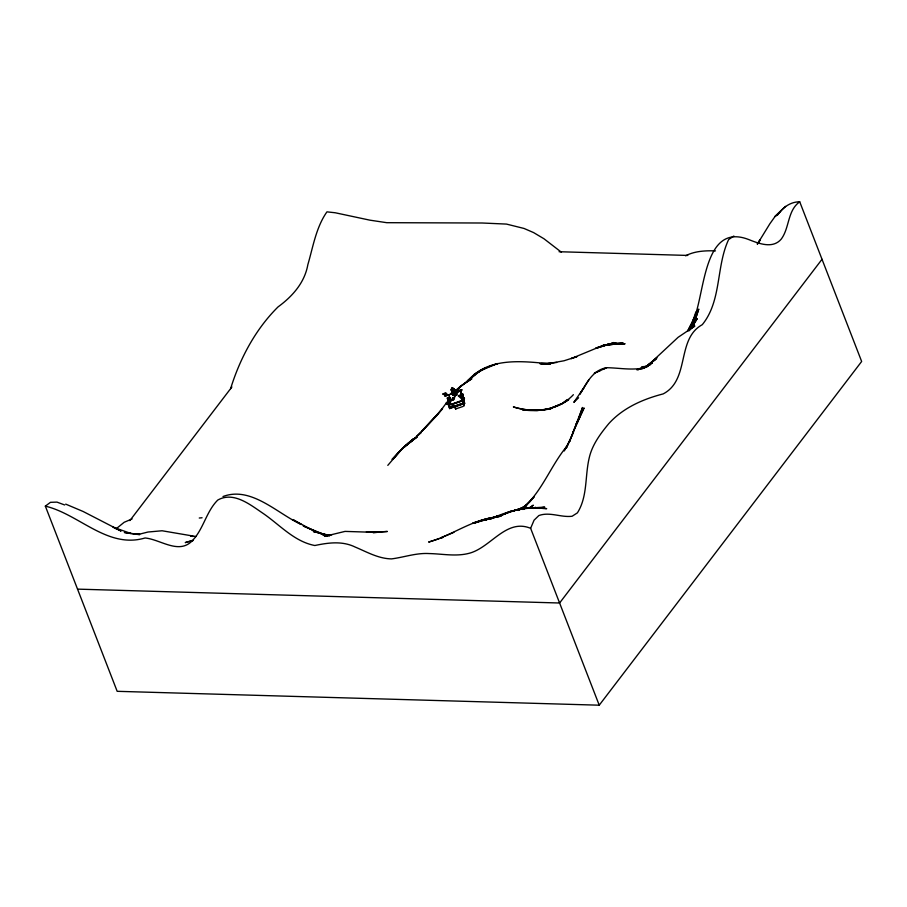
<?xml version="1.0" encoding="UTF-8"?>
<svg xmlns="http://www.w3.org/2000/svg" width="907" height="907" viewBox="0 0 907 907"><rect width="100%" height="100%" fill="white"/><g stroke="black" fill="none" stroke-linecap="round" stroke-linejoin="round"><path stroke-width="1.36" d="M451.833 392.799L451.856 391.45L453.262 391.937L451.833 392.799L454.781 396.144L456.244 394.749L454.18 393.275L452.672 393.559L454.18 393.275L452.672 394.636L452.774 393.536M452.74 397.946L453.545 398.411L454.543 397.697A9.217 5.998 -50.3 0 0 453.534 397.776A8.129 5.295 -50.3 0 0 453.035 397.867L452.74 397.946A27.72 8.367 75.2 0 0 451.607 399.851L451.731 399.817A8.673 1.905 3.3 0 1 452.366 399.726A8.968 1.973 3.3 0 1 453.239 399.624L453.999 399.624L451.697 399.896M461.924 389.931L461.187 390.475A21.53 13.854 80.5 0 0 458.579 391.518L457.423 391.314A27.743 17.868 80.5 0 1 460.745 389.999L460.937 389.942A8.968 3.209 -48.9 0 1 461.47 389.885A8.673 3.106 -48.9 0 1 461.856 389.908L461.924 389.931A27.72 17.845 80.5 0 0 458.613 391.257L458.511 391.246A8.129 1.519 17.8 0 0 458.069 391.246A9.217 1.723 17.8 0 0 457.491 391.302L457.491 391.302M456.709 394.749L457.128 392.686L456.255 391.96L455.348 392.652L455.824 394.738L456.709 394.749L455.824 394.738M230.605 388.65L230.616 388.627C239.924 358.548 255.513 329.184 278.064 306.895C292.405 296.396 304.65 282.746 307.847 264.663C313.096 246.783 316.033 227.43 326.939 211.853L335.25 212.771L369.886 220.163L386.756 222.691L482.218 223.009L506.469 224.086L524.053 228.462L533.599 232.589L543.939 238.745L561.456 252.259M695.159 316.112L692.166 322.96C705.397 298.154 701.633 221.659 748.354 239.414C758.547 243.393 772.628 249.244 781.222 239.131C789.68 227.804 787.355 210.481 799.725 201.808L861.65 361.474L599.232 705.192L117.173 691.315L45.35 506.14L50.463 502.319L56.982 502.115L64.692 504.972M693.617 324.445L697.71 309.809L693.073 326.543L698.764 309.072L692.88 326.373M689.547 330.715L695.862 311.997M577.544 422.095L582.532 407.458L569.449 441.743L573.541 431.811L566.342 448.058L570.084 439.906L564.233 450.768M451.901 391.427L454.396 395.713L451.017 389.863L452.015 387.572L454.328 389.194L455.87 395.463L452.672 394.636L453.205 393.4L456.244 394.749M692.948 326.429L695.873 318.606L692.37 326.577L697.222 318.606L690.408 329.173M599.232 705.192L530.629 528.316L534.064 520.187L538.86 515.55C549.767 511.548 560.991 517.67 572.113 516.253L577.396 512.863C587.702 496.662 584.879 476.243 589.153 458.171C592.044 444.997 600.309 433.875 608.756 423.671C623.041 407.821 642.972 399.137 663.164 393.91C690.284 379.795 676.078 338.98 702.279 324.683C721.836 300.693 715.94 266.522 728.627 239.561L733.842 236.035M455.495 395.429L455.756 394.817M695.034 316.237L687.495 331.395L691.327 324.264M452.672 395.089C460.076 395.259 449.883 395.089 453.262 395.441L453.591 394.817L452.74 395.033M455.722 394.386L455.495 395.112L453.319 394.715L453.001 395.339L455.405 395.021M564.267 450.7L566.251 447.026C550.107 466.833 541.558 492.671 521.638 509.235L529.507 502.251L534.042 496.934L523.634 507.591L518.124 510.448L522.5 508.147M588.892 379.795L579.913 394.148C586.466 383.378 592.804 369.875 606.692 367.709C618.2 367.857 629.787 370.135 641.26 368.344L637.723 369.466M757.56 243.779L769.862 223.768L775.009 216.558L780.757 210.877M757.447 244.051L760.191 239.799L757.243 243.915M583.983 387.629L573.814 402.357L578.609 397.742M691.066 328.527L693.254 325.398L688.572 330.307L694.853 326.032L678.096 337.325L646.056 367.188L652.36 362.936L641.623 368.99M467.649 381.087C487.932 356.723 522.579 361.145 550.606 363.945L539.914 363.662L547.941 363.877L541.241 363.605L549.12 363.446L563.984 360.782L576.92 356.644L571.093 358.628L602.996 345.442L615.32 343.209L607.996 344.785L613.71 342.529L607.418 345.045M467.74 380.929C475.529 372.233 486.571 367.018 497.603 363.548L479.361 371.031L486.073 367.845L474.112 374.5L480.563 370.623L467.377 380.929M777.594 214.982C782.56 207.578 790.496 201.717 799.725 201.808M446.754 402.504L437.14 415.213L422.163 431.074L442.571 408.717L416.415 436.755L421.302 432.333L410.52 442.038M129.86 520.618L231.909 386.949M822.014 259.3L559.596 603.008L77.549 589.131M451.323 393.196L453.103 393.048L452.151 394.239L451.323 393.196L453.103 393.048M451.482 393.094L452.151 394.239L455.495 395.112M451.652 393.978L452.604 392.788M387.799 465.37L402.357 448.409L413.207 438.92L402.357 448.409L392.085 459.441L403.354 447.525L415.497 437.854L404.533 447.072M449.963 400.588L450.904 401.325L450.802 400.633A9.217 5.918 -72.5 0 0 450.246 399.84A8.129 5.227 -72.5 0 0 449.951 399.511L449.895 400.429M403.354 447.525L393.185 458.783L403.354 447.525L416.812 437.219M455.711 391.541L461.391 385.736L471.867 378.741L460.28 386.371L455.45 390.906L475.393 374.308L467.536 381.337M456.618 390.441L461.391 385.736L455.45 390.906M446.323 403.048L447.843 404.613L447.321 404.363A8.968 4.388 19.1 0 1 446.709 403.638A8.673 4.24 19.1 0 1 446.391 403.15L446.323 403.048A27.72 16.621 -65.2 0 1 449.77 399.352M785.598 206.377L775.009 216.558L779.816 211.943M397.663 453.319L408.275 443.206L417.322 436.811M757.662 243.575L759.601 241.75M646.056 367.188L656.94 357.743L644.854 367.55L650.285 364.557L637.757 369.739L645.931 367.018M563.338 402.855L568.7 399.624C552.771 411.109 531.774 412.878 513.373 406.926C525.652 410.463 538.509 411.608 551.059 408.638L537.261 410.531L522.443 409.805C540.617 412.436 560.435 408.683 573.383 394.692M526.661 505.188L519.972 509.394M562.261 403.502L549.733 408.683L562.261 403.502L567.306 399.511M644.854 367.55L656.078 359.013L644.242 367.981M116.141 528.815L124.168 522.285L132.093 518.929M408.275 443.206L416.562 437.253M529.155 508.045L533.35 505.199L528.736 508.305M518.192 510.278L527.511 504.337M454.781 396.144C453.557 394.613 449.328 384.568 454.328 389.194L452.162 390.566L451.017 389.863M447.979 395.146L447.582 395.259A9.478 1.066 -14.5 0 0 446.89 395.441A10.827 1.213 -14.5 0 0 445.484 395.849L444.77 396.087L448.001 395.146A36.836 6.803 64 0 0 445.813 393.094L445.609 393.128A10.204 8.617 -32.4 0 0 444.668 393.332A10.476 8.843 -32.4 0 0 443.5 393.695L442.797 394.205L443.897 394.205M444.668 394.057L445.881 393.139M523.033 509.383L525.232 508.215L522.806 509.473M642.655 368.582L647.11 366.405L636.771 369.761M454.747 395.452L454.214 395.792L455.87 395.463L452.718 393.672M460.745 389.987L461.187 390.475M533.282 508.373L535.538 507.364L533.044 508.442M600.479 370.453L594.278 373.208L606.692 367.709L602.962 369.353M526.219 506.197L516.593 509.995M685.601 255.797C694.751 251.012 705.363 250.559 715.476 250.876M459.498 396.144L458.545 395.633A9.478 9.24 -7.7 0 1 459.237 395.418A10.827 10.555 -7.7 0 1 460.699 395.101L461.584 395.214L460.507 395.883M439.192 538.69L428.626 542.057C450.541 535.98 469.248 521.514 491.889 517.716M441.414 537.545L453.942 532.341M222.997 496.514C251.341 485.88 277.383 513.668 301.305 524.495L292.791 519.552L311.18 529.484L320.727 533.611L329.456 535.64L322.495 534.688L331.792 534.801M515.437 510.403L524.28 506.979M501.424 515.142L489.916 519.212C507.648 511.151 527.058 505.358 546.683 508.668L542.647 508.476M461.992 398.139L462.604 400.86L450.881 404.828L448.772 394.806L452.672 393.479M455.28 392.595L460.597 391.121M452.786 393.763L448.772 394.806M455.393 392.878L457.99 391.994M460.722 391.688L461.629 394.5M464.599 403.524L462.525 393.615L464.599 403.524L449.657 408.581L447.332 398.037L449.985 397.289M453.33 406.926L449.815 408.116L447.888 398.729L450.235 397.935M450.167 398.06L447.673 398.91L447.332 398.037M461.436 394.636L462.695 394.205M453.489 403.422L462.479 400.282M462.491 400.577L450.881 404.828M449.328 407.708L453.081 406.279L449.566 407.47L449.815 408.116M462.377 398.184L463.386 403.093L453.421 406.472L452.344 403.717M453.273 406.619L464.463 402.844M452.196 403.864L453.364 407.073L464.52 403.298M454.509 405.962L455.665 408.944L463.046 406.449M464.463 398.343L461.924 399.012A10.204 2.041 -14.2 0 0 462.876 398.774A10.476 2.097 -14.2 0 0 464.067 398.456L464.463 398.343A36.87 11.372 58.5 0 0 460.915 395.078M484.871 520.164L489.587 518.679M192.341 540.391L185.255 542.601L193.18 540.527M484.984 520.142L491.481 518.124M494.066 517.319L496.662 516.502L490.766 518.305M440.383 538.35L442.741 537.647M502.036 514.972L474.191 523.112L487.036 518.736L501.65 515.459L479.905 520.833L491.877 517.954M494.734 517.296L498.703 516.276M494.383 517.387L496.798 516.775L493.113 517.466M330.567 535.017L324.491 536.366L345.045 531.4L374.489 532.341L366.36 531.842L381.053 532.239L373.128 532.284L387.346 531.468L380.917 531.944M501.65 515.459L495.528 516.673L499.621 515.981M491.968 517.874L472.83 523.078L485.812 519.053L496.662 517.035M494.44 517.409L496.9 516.967M537.273 508.351L544.744 507.138C528.917 508.067 512.478 508.521 498.328 516.922L510.675 511.287L505.04 513.759L517.908 509.428L511.99 511.185L525.357 508.158L539.948 508.339M549.12 363.446L542.84 364.251L556.683 362.46M373.31 532.817L379.625 532.046M199.257 518.022L202.068 517.761M647.485 366.292L641.839 366.745L647.065 366.598M541.241 363.605L550.424 363.424M453.115 389.5L453.273 389.5A8.968 7.8 -75.8 0 1 454.226 389.613A8.673 7.551 -75.8 0 1 454.951 389.783L453.988 390.327M559.075 251.727L687.721 255.434M190.583 536.218L193.316 536.445M196.014 536.547L162.081 530.765L148.022 532.024L140.789 533.838L132.91 534.019L139.723 534.586L124.361 532.466L131.424 533.656L113.012 527.148L121.119 531.06L83.093 511.469L65.701 504.122M329.456 535.64L313.312 531.513L329.944 535.504M45.35 506.14C79.238 514.167 107.57 549.154 145.086 537.976C161.027 539.495 179.767 555.685 193.372 539.563C203.803 527.817 206.592 511.151 217.771 500.052C233.439 491.22 249.913 504.473 262.508 512.999C279.435 524.416 294.004 541.558 314.842 545.515C328.243 542.692 342.268 540.742 355.17 547.046C366.916 551.966 378.457 558.701 391.541 558.893C404.114 557.283 416.324 552.76 429.192 553.565C442.412 553.848 455.779 556.717 468.84 553.372C490.653 548.009 505.993 518.112 530.629 528.316M321.985 534.03L327.042 535.731M326.996 535.652L303.21 525.958L320.727 533.611M456.323 392.039L457.128 392.686L456.062 393.377L456.176 395.101M460.699 391.609L461.765 394.364M462.502 400.372L463.568 403.127L462.536 398.116M462.321 400.338L463.386 403.093M463.93 405.112L462.196 398.332M463.035 403.241L464.101 405.996M454.736 406.053L455.813 408.808M447.888 398.729L447.639 398.082L449.657 408.581M460.484 390.838L461.493 395.701M455.314 406.381L455.665 408.944M455.065 406.211L455.563 408.615M452.752 404.08L453.364 407.073M452.366 399.726A28.536 8.617 75.2 0 1 453.534 397.776M453.545 399.602A27.743 8.378 75.2 0 1 454.69 397.708M452.65 399.908A21.53 6.496 75.2 0 1 453.069 399.069M453.375 398.615A21.53 6.496 75.2 0 1 453.545 398.422M446.709 403.649A28.536 17.108 -65.2 0 1 450.257 399.84M447.423 404.465A27.743 16.643 -65.2 0 1 450.87 400.758M447.253 403.49A21.53 12.913 -65.2 0 1 449.702 400.826M458.069 391.246A28.536 18.367 80.5 0 1 461.482 389.885M444.668 393.332A37.913 6.995 64 0 1 446.89 395.452M443.126 393.853A36.87 6.803 64 0 1 445.292 395.906M445.076 393.955A28.605 5.283 64 0 1 445.224 394.08M445.484 394.296A28.605 5.283 64 0 1 446.777 395.577M459.237 395.418A37.913 11.689 58.5 0 1 462.876 398.774M458.171 395.792A36.836 11.36 58.5 0 1 461.72 399.057M459.736 396.132A28.605 8.821 58.5 0 1 460.427 396.722M460.654 396.915A28.605 8.821 58.5 0 1 461.572 397.776M461.81 397.992A28.605 8.821 58.5 0 1 462.525 398.695M453.999 391.529A28.536 7.063 80.9 0 1 454.226 389.613M454.872 392.039A27.72 6.871 80.9 0 1 455.11 389.829M454.192 391.359A21.53 5.329 80.9 0 1 454.214 391.11M456.21 392.119L456.062 393.377L455.348 392.652L456.21 392.119M694.456 321.906L693.753 324.343L694.456 321.906M576.829 423.286L572.702 433.138L584.074 407.957L576.002 424.646L580.321 415.281L576.829 423.286M470.393 378.423L467.536 381.269L470.393 378.423M524.631 506.922L521.242 508.373L524.654 506.945M604.357 345.454L597.35 347.869L610.366 343.946L623.188 343.005L609.039 343.991L596.058 348.016L609.039 343.991L616.737 343.356L602.996 345.442L610.366 343.946L624.855 343.81L610.366 343.946L604.357 345.454L618.2 343.674L604.357 345.454"/></g></svg>
